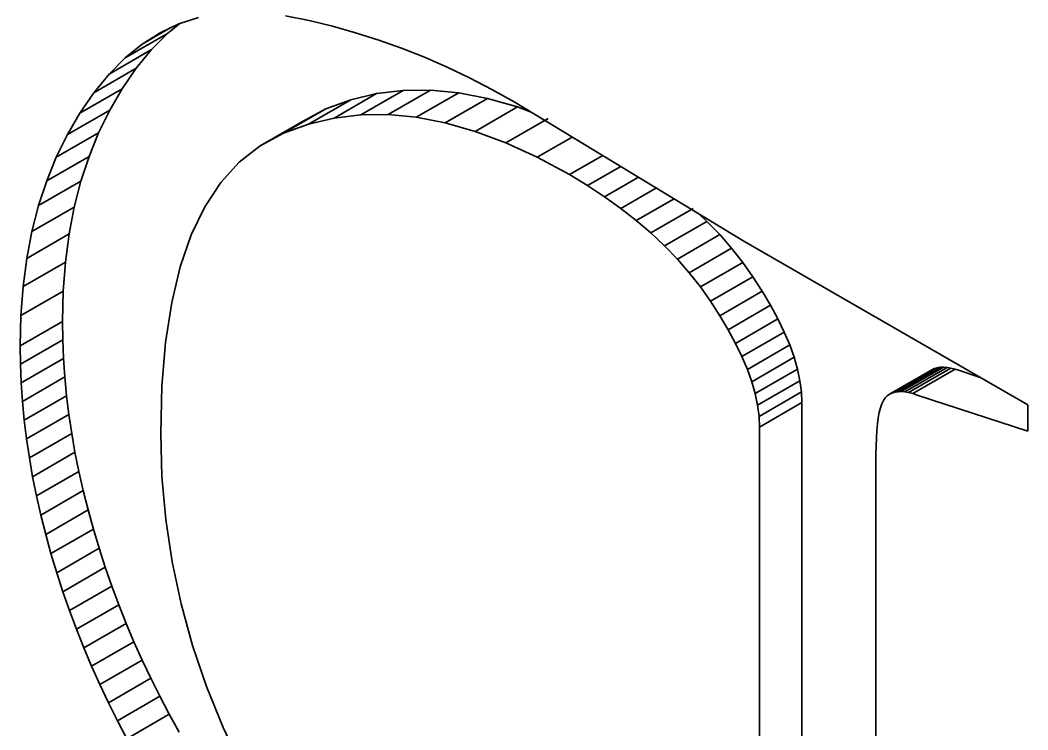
# Model space of a CAD drawing. Header units: millimetres. Extents: x -148 to 148, y -105 to 105.
# Drawn here: x 32.395 to 34.078, y -6.25 to -5.065 of the extents above; entities that cross this region are included whole.
import ezdxf

# ---------------------------------------------------------------- set-up
doc = ezdxf.new("R2010")
doc.units = ezdxf.units.MM
doc.layers.add('粗实线层', color=7, linetype='Continuous', lineweight=35)

msp = doc.modelspace()

# ---------------------------------------------------------------- linework, layer by layer
at = {"layer": '粗实线层', "color": 7, "lineweight": 35, "ltscale": 0.000861913}
msp.add_line((32.6601, -5.0711), (32.6928, -5.0603), dxfattribs=at)
at = {"layer": '粗实线层', "color": 7, "lineweight": 35, "ltscale": 0.001001}
msp.add_line((32.8385, -5.0574), (32.8777, -5.0655), dxfattribs=at)
at = {"layer": '粗实线层', "color": 7, "lineweight": 35, "ltscale": 0.001003}
msp.add_line((32.8777, -5.0655), (32.9167, -5.075), dxfattribs=at)
at = {"layer": '粗实线层', "color": 7, "lineweight": 35, "ltscale": 0.001356}
msp.add_line((32.599, -5.1049), (32.646, -5.0778), dxfattribs=at)
at = {"layer": '粗实线层', "color": 7, "lineweight": 35, "ltscale": 0.000865775}
msp.add_line((32.6288, -5.086), (32.6601, -5.0711), dxfattribs=at)
at = {"layer": '粗实线层', "color": 7, "lineweight": 35, "ltscale": 0.000657373}
msp.add_line((32.6414, -5.0871), (32.6618, -5.0705), dxfattribs=at)
at = {"layer": '粗实线层', "color": 7, "lineweight": 35, "ltscale": 0.001006}
msp.add_line((32.9167, -5.075), (32.9554, -5.0859), dxfattribs=at)
at = {"layer": '粗实线层', "color": 7, "lineweight": 35, "ltscale": 0.002041}
for p, q in [((32.5707, -5.1279), (32.6414, -5.0871)), ((32.5439, -5.155), (32.6146, -5.1141)), ((32.5185, -5.1861), (32.5892, -5.1452)), ((32.4951, -5.2201), (32.5658, -5.1793)), ((32.964, -5.223), (33.0347, -5.1821)), ((33.0098, -5.2225), (33.0805, -5.1817)), ((32.8766, -5.2386), (32.9473, -5.1978)), ((32.9196, -5.2283), (32.9903, -5.1875)), ((33.0568, -5.2269), (33.1276, -5.1861)), ((33.1053, -5.2363), (33.176, -5.1955)), ((32.4741, -5.256), (32.5448, -5.2151)), ((32.8349, -5.2538), (32.9056, -5.213)), ((33.1551, -5.2506), (33.2258, -5.2098)), ((32.7959, -5.2747), (32.8667, -5.2339)), ((33.2062, -5.2698), (33.2769, -5.229)), ((32.4556, -5.2937), (32.5263, -5.2528)), ((32.426, -5.3746), (32.4967, -5.3338)), ((32.4149, -5.4178), (32.4856, -5.377)), ((33.4485, -5.4202), (33.5192, -5.3794)), ((33.4714, -5.4417), (33.5421, -5.4009)), ((32.4063, -5.4628), (32.477, -5.422)), ((33.4928, -5.4639), (33.5635, -5.4231)), ((33.5128, -5.4867), (33.5835, -5.4459)), ((32.4001, -5.5097), (32.4709, -5.4689)), ((33.5313, -5.5102), (33.602, -5.4694)), ((33.5484, -5.5344), (33.6191, -5.4935)), ((32.3964, -5.5584), (32.4672, -5.5176)), ((33.5639, -5.5585), (33.6346, -5.5177)), ((33.5778, -5.5819), (33.6485, -5.5411)), ((32.3952, -5.6089), (32.4659, -5.5681)), ((33.6007, -5.6268), (33.6714, -5.5859)), ((33.6097, -5.6481), (33.6804, -5.6073)), ((33.6171, -5.6688), (33.6878, -5.6279)), ((33.6228, -5.6887), (33.6935, -5.6479)), ((33.847, -5.6897), (33.9177, -5.6489)), ((33.8512, -5.6877), (33.9219, -5.6468)), ((33.8559, -5.6862), (33.9266, -5.6454)), ((33.861, -5.6854), (33.9317, -5.6446)), ((33.8665, -5.6852), (33.9372, -5.6444)), ((33.8725, -5.6857), (33.9433, -5.6449)), ((33.879, -5.6869), (33.9497, -5.646)), ((33.8859, -5.6886), (33.9566, -5.6478)), ((32.3991, -5.7016), (32.4698, -5.6608)), ((33.6269, -5.708), (33.6976, -5.6672)), ((33.6294, -5.7266), (33.7001, -5.6857)), ((32.402, -5.7329), (32.4728, -5.6921)), ((33.6302, -5.7444), (33.7009, -5.7036)), ((32.4059, -5.7643), (32.4766, -5.7234)), ((32.4106, -5.7958), (32.4813, -5.755)), ((32.4161, -5.8275), (32.4868, -5.7867)), ((32.4225, -5.8594), (32.4932, -5.8186)), ((32.4298, -5.8915), (32.5005, -5.8507)), ((32.4379, -5.9237), (32.5086, -5.8829)), ((32.4467, -5.9559), (32.5175, -5.9151)), ((32.4563, -5.9878), (32.527, -5.947)), ((32.4666, -6.0195), (32.5373, -5.9787)), ((32.4775, -6.051), (32.5482, -6.0102)), ((32.4891, -6.0823), (32.5598, -6.0414)), ((32.5015, -6.1133), (32.5722, -6.0725)), ((32.5145, -6.1441), (32.5852, -6.1033)), ((32.5281, -6.1746), (32.5988, -6.1338)), ((32.5425, -6.205), (32.6132, -6.1641)), ((32.5576, -6.235), (32.6283, -6.1942)), ((32.5734, -6.265), (32.6441, -6.2242))]:
    msp.add_line(p, q, dxfattribs=at)
at = {"layer": '粗实线层', "color": 7, "lineweight": 35, "ltscale": 0.000882696}
msp.add_line((32.599, -5.1049), (32.6288, -5.086), dxfattribs=at)
at = {"layer": '粗实线层', "color": 7, "lineweight": 35, "ltscale": 0.000952727}
for p, q in [((32.6146, -5.1141), (32.6414, -5.0871)), ((32.5439, -5.155), (32.5707, -5.1279))]:
    msp.add_line(p, q, dxfattribs=at)
at = {"layer": '粗实线层', "color": 7, "lineweight": 35, "ltscale": 0.00101}
msp.add_line((32.9554, -5.0859), (32.994, -5.0981), dxfattribs=at)
at = {"layer": '粗实线层', "color": 7, "lineweight": 35, "ltscale": 0.001016}
msp.add_line((32.994, -5.0981), (33.0322, -5.1118), dxfattribs=at)
at = {"layer": '粗实线层', "color": 7, "lineweight": 35, "ltscale": 0.000912007}
msp.add_line((32.5707, -5.1279), (32.599, -5.1049), dxfattribs=at)
at = {"layer": '粗实线层', "color": 7, "lineweight": 35, "ltscale": 0.001004}
for p, q in [((32.5892, -5.1452), (32.6146, -5.1141)), ((32.5185, -5.1861), (32.5439, -5.155))]:
    msp.add_line(p, q, dxfattribs=at)
at = {"layer": '粗实线层', "color": 7, "lineweight": 35, "ltscale": 0.001023}
msp.add_line((33.0322, -5.1118), (33.0703, -5.1269), dxfattribs=at)
at = {"layer": '粗实线层', "color": 7, "lineweight": 35, "ltscale": 0.001031}
msp.add_line((33.0703, -5.1269), (33.1081, -5.1434), dxfattribs=at)
at = {"layer": '粗实线层', "color": 7, "lineweight": 35, "ltscale": 0.001033}
for p, q in [((32.5658, -5.1793), (32.5892, -5.1452)), ((32.4951, -5.2201), (32.5185, -5.1861))]:
    msp.add_line(p, q, dxfattribs=at)
at = {"layer": '粗实线层', "color": 7, "lineweight": 35, "ltscale": 0.00104}
msp.add_line((33.1081, -5.1434), (33.1457, -5.1612), dxfattribs=at)
at = {"layer": '粗实线层', "color": 7, "lineweight": 35, "ltscale": 0.00105}
for p, q in [((33.1457, -5.1612), (33.183, -5.1805)), ((32.5263, -5.2528), (32.5448, -5.2151)), ((32.4556, -5.2937), (32.4741, -5.256))]:
    msp.add_line(p, q, dxfattribs=at)
at = {"layer": '粗实线层', "color": 7, "lineweight": 35, "ltscale": 0.001038}
msp.add_line((32.5448, -5.2151), (32.5658, -5.1793), dxfattribs=at)
at = {"layer": '粗实线层', "color": 7, "lineweight": 35, "ltscale": 0.001117}
for p, q in [((33.0347, -5.1821), (32.9903, -5.1875)), ((32.964, -5.223), (32.9196, -5.2283))]:
    msp.add_line(p, q, dxfattribs=at)
at = {"layer": '粗实线层', "color": 7, "lineweight": 35, "ltscale": 0.001144}
for p, q in [((33.0805, -5.1817), (33.0347, -5.1821)), ((33.0098, -5.2225), (32.964, -5.223)), ((32.7611, -5.3021), (32.7303, -5.336))]:
    msp.add_line(p, q, dxfattribs=at)
at = {"layer": '粗实线层', "color": 7, "lineweight": 35, "ltscale": 0.001182}
for p, q in [((33.1276, -5.1861), (33.0805, -5.1817)), ((33.0568, -5.2269), (33.0098, -5.2225)), ((32.4709, -5.4689), (32.477, -5.422)), ((32.4001, -5.5097), (32.4063, -5.4628))]:
    msp.add_line(p, q, dxfattribs=at)
at = {"layer": '粗实线层', "color": 7, "lineweight": 35, "ltscale": 0.001061}
msp.add_line((33.183, -5.1805), (33.2201, -5.2011), dxfattribs=at)
at = {"layer": '粗实线层', "color": 7, "lineweight": 35, "ltscale": 0.001109}
for p, q in [((32.9473, -5.1978), (32.9056, -5.213)), ((32.8766, -5.2386), (32.8349, -5.2538))]:
    msp.add_line(p, q, dxfattribs=at)
at = {"layer": '粗实线层', "color": 7, "lineweight": 35, "ltscale": 0.001106}
for p, q in [((32.9903, -5.1875), (32.9473, -5.1978)), ((32.9056, -5.213), (32.8667, -5.2339)), ((32.9196, -5.2283), (32.8766, -5.2386))]:
    msp.add_line(p, q, dxfattribs=at)
at = {"layer": '粗实线层', "color": 7, "lineweight": 35, "ltscale": 0.001233}
msp.add_line((33.176, -5.1955), (33.1276, -5.1861), dxfattribs=at)
at = {"layer": '粗实线层', "color": 7, "lineweight": 35, "ltscale": 0.001295}
for p, q in [((33.2258, -5.2098), (33.176, -5.1955)), ((33.1551, -5.2506), (33.1053, -5.2363))]:
    msp.add_line(p, q, dxfattribs=at)
at = {"layer": '粗实线层', "color": 7, "lineweight": 35, "ltscale": 0.011225}
msp.add_line((33.2201, -5.2011), (33.6041, -5.4338), dxfattribs=at)
at = {"layer": '粗实线层', "color": 7, "lineweight": 35, "ltscale": 0.000603949}
msp.add_line((33.2484, -5.2183), (33.2258, -5.2098), dxfattribs=at)
at = {"layer": '粗实线层', "color": 7, "lineweight": 35, "ltscale": 0.001039}
msp.add_line((32.4741, -5.256), (32.4951, -5.2201), dxfattribs=at)
at = {"layer": '粗实线层', "color": 7, "lineweight": 35, "ltscale": 0.001234}
msp.add_line((33.1053, -5.2363), (33.0568, -5.2269), dxfattribs=at)
at = {"layer": '粗实线层', "color": 7, "lineweight": 35, "ltscale": 0.001366}
msp.add_line((33.2062, -5.2698), (33.1551, -5.2506), dxfattribs=at)
at = {"layer": '粗实线层', "color": 7, "lineweight": 35, "ltscale": 0.001066}
msp.add_line((32.5103, -5.2924), (32.5263, -5.2528), dxfattribs=at)
at = {"layer": '粗实线层', "color": 7, "lineweight": 35, "ltscale": 0.001105}
msp.add_line((32.8349, -5.2538), (32.7959, -5.2747), dxfattribs=at)
at = {"layer": '粗实线层', "color": 7, "lineweight": 35, "ltscale": 0.001693}
msp.add_line((33.2587, -5.2939), (33.3173, -5.26), dxfattribs=at)
at = {"layer": '粗实线层', "color": 7, "lineweight": 35, "ltscale": 0.001108}
msp.add_line((32.7959, -5.2747), (32.7611, -5.3021), dxfattribs=at)
at = {"layer": '粗实线层', "color": 7, "lineweight": 35, "ltscale": 0.001444}
msp.add_line((33.2587, -5.2939), (33.2062, -5.2698), dxfattribs=at)
at = {"layer": '粗实线层', "color": 7, "lineweight": 35, "ltscale": 0.002042}
for p, q in [((32.4396, -5.3332), (32.5103, -5.2924)), ((33.5901, -5.6047), (33.6608, -5.5639)), ((32.3956, -5.6397), (32.4664, -5.5989)), ((32.3969, -5.6706), (32.4676, -5.6297))]:
    msp.add_line(p, q, dxfattribs=at)
at = {"layer": '粗实线层', "color": 7, "lineweight": 35, "ltscale": 0.001067}
msp.add_line((32.4396, -5.3332), (32.4556, -5.2937), dxfattribs=at)
at = {"layer": '粗实线层', "color": 7, "lineweight": 35, "ltscale": 0.001089}
msp.add_line((32.4967, -5.3338), (32.5103, -5.2924), dxfattribs=at)
at = {"layer": '粗实线层', "color": 7, "lineweight": 35, "ltscale": 0.001529}
msp.add_line((33.3125, -5.3229), (33.2587, -5.2939), dxfattribs=at)
at = {"layer": '粗实线层', "color": 7, "lineweight": 35, "ltscale": 0.001605}
msp.add_line((33.3125, -5.3229), (33.3681, -5.2908), dxfattribs=at)
at = {"layer": '粗实线层', "color": 7, "lineweight": 35, "ltscale": 0.001602}
msp.add_line((33.3426, -5.341), (33.3982, -5.309), dxfattribs=at)
at = {"layer": '粗实线层', "color": 7, "lineweight": 35, "ltscale": 0.001088}
msp.add_line((32.426, -5.3746), (32.4396, -5.3332), dxfattribs=at)
at = {"layer": '粗实线层', "color": 7, "lineweight": 35, "ltscale": 0.001115}
for p, q in [((32.4856, -5.377), (32.4967, -5.3338)), ((32.4149, -5.4178), (32.426, -5.3746))]:
    msp.add_line(p, q, dxfattribs=at)
at = {"layer": '粗实线层', "color": 7, "lineweight": 35, "ltscale": 0.00087822}
msp.add_line((33.3426, -5.341), (33.3125, -5.3229), dxfattribs=at)
at = {"layer": '粗实线层', "color": 7, "lineweight": 35, "ltscale": 0.001638}
msp.add_line((33.3713, -5.3598), (33.428, -5.3271), dxfattribs=at)
at = {"layer": '粗实线层', "color": 7, "lineweight": 35, "ltscale": 0.00121}
msp.add_line((32.7303, -5.336), (32.7037, -5.3764), dxfattribs=at)
at = {"layer": '粗实线层', "color": 7, "lineweight": 35, "ltscale": 0.000856478}
msp.add_line((33.3713, -5.3598), (33.3426, -5.341), dxfattribs=at)
at = {"layer": '粗实线层', "color": 7, "lineweight": 35, "ltscale": 0.001711}
msp.add_line((33.3985, -5.3793), (33.4577, -5.3451), dxfattribs=at)
at = {"layer": '粗实线层', "color": 7, "lineweight": 35, "ltscale": 0.00083608}
msp.add_line((33.3985, -5.3793), (33.3713, -5.3598), dxfattribs=at)
at = {"layer": '粗实线层', "color": 7, "lineweight": 35, "ltscale": 0.001821}
for p, q in [((33.4242, -5.3994), (33.4873, -5.363)), ((32.6832, -6.1091), (32.7067, -6.1781))]:
    msp.add_line(p, q, dxfattribs=at)
at = {"layer": '粗实线层', "color": 7, "lineweight": 35, "ltscale": 0.001147}
msp.add_line((32.477, -5.422), (32.4856, -5.377), dxfattribs=at)
at = {"layer": '粗实线层', "color": 7, "lineweight": 35, "ltscale": 0.001301}
msp.add_line((32.7037, -5.3764), (32.6811, -5.4233), dxfattribs=at)
at = {"layer": '粗实线层', "color": 7, "lineweight": 35, "ltscale": 0.000817427}
msp.add_line((33.4242, -5.3994), (33.3985, -5.3793), dxfattribs=at)
at = {"layer": '粗实线层', "color": 7, "lineweight": 35, "ltscale": 0.000799761}
msp.add_line((33.4485, -5.4202), (33.4242, -5.3994), dxfattribs=at)
at = {"layer": '粗实线层', "color": 7, "lineweight": 35, "ltscale": 0.000482253}
msp.add_line((33.5421, -5.4009), (33.528, -5.3877), dxfattribs=at)
at = {"layer": '粗实线层', "color": 7, "lineweight": 35, "ltscale": 0.000770212}
msp.add_line((33.5635, -5.4231), (33.5421, -5.4009), dxfattribs=at)
at = {"layer": '粗实线层', "color": 7, "lineweight": 35, "ltscale": 0.001146}
msp.add_line((32.4063, -5.4628), (32.4149, -5.4178), dxfattribs=at)
at = {"layer": '粗实线层', "color": 7, "lineweight": 35, "ltscale": 0.001413}
msp.add_line((32.6811, -5.4233), (32.6627, -5.4767), dxfattribs=at)
at = {"layer": '粗实线层', "color": 7, "lineweight": 35, "ltscale": 0.00078424}
msp.add_line((33.4714, -5.4417), (33.4485, -5.4202), dxfattribs=at)
at = {"layer": '粗实线层', "color": 7, "lineweight": 35, "ltscale": 0.0007583}
msp.add_line((33.5835, -5.4459), (33.5635, -5.4231), dxfattribs=at)
at = {"layer": '粗实线层', "color": 7, "lineweight": 35, "ltscale": 0.013685}
msp.add_line((33.6041, -5.4338), (34.0782, -5.7075), dxfattribs=at)
at = {"layer": '粗实线层', "color": 7, "lineweight": 35, "ltscale": 0.000770486}
msp.add_line((33.4928, -5.4639), (33.4714, -5.4417), dxfattribs=at)
at = {"layer": '粗实线层', "color": 7, "lineweight": 35, "ltscale": 0.00074775}
msp.add_line((33.602, -5.4694), (33.5835, -5.4459), dxfattribs=at)
at = {"layer": '粗实线层', "color": 7, "lineweight": 35, "ltscale": 0.001221}
for p, q in [((32.4672, -5.5176), (32.4709, -5.4689)), ((32.3964, -5.5584), (32.4001, -5.5097))]:
    msp.add_line(p, q, dxfattribs=at)
at = {"layer": '粗实线层', "color": 7, "lineweight": 35, "ltscale": 0.000758013}
msp.add_line((33.5128, -5.4867), (33.4928, -5.4639), dxfattribs=at)
at = {"layer": '粗实线层', "color": 7, "lineweight": 35, "ltscale": 0.000739817}
msp.add_line((33.6191, -5.4935), (33.602, -5.4694), dxfattribs=at)
at = {"layer": '粗实线层', "color": 7, "lineweight": 35, "ltscale": 0.00154}
msp.add_line((32.6627, -5.4767), (32.6483, -5.5367), dxfattribs=at)
at = {"layer": '粗实线层', "color": 7, "lineweight": 35, "ltscale": 0.00074805}
msp.add_line((33.5313, -5.5102), (33.5128, -5.4867), dxfattribs=at)
at = {"layer": '粗实线层', "color": 7, "lineweight": 35, "ltscale": 0.000717635}
msp.add_line((33.6346, -5.5177), (33.6191, -5.4935), dxfattribs=at)
at = {"layer": '粗实线层', "color": 7, "lineweight": 35, "ltscale": 0.001264}
for p, q in [((32.4659, -5.5681), (32.4672, -5.5176)), ((32.3952, -5.6089), (32.3964, -5.5584))]:
    msp.add_line(p, q, dxfattribs=at)
at = {"layer": '粗实线层', "color": 7, "lineweight": 35, "ltscale": 0.000739505}
msp.add_line((33.5484, -5.5344), (33.5313, -5.5102), dxfattribs=at)
at = {"layer": '粗实线层', "color": 7, "lineweight": 35, "ltscale": 0.000681571}
msp.add_line((33.6485, -5.5411), (33.6346, -5.5177), dxfattribs=at)
at = {"layer": '粗实线层', "color": 7, "lineweight": 35, "ltscale": 0.001679}
msp.add_line((32.6483, -5.5367), (32.6381, -5.603), dxfattribs=at)
at = {"layer": '粗实线层', "color": 7, "lineweight": 35, "ltscale": 0.000717955}
msp.add_line((33.5639, -5.5585), (33.5484, -5.5344), dxfattribs=at)
at = {"layer": '粗实线层', "color": 7, "lineweight": 35, "ltscale": 0.000646375}
msp.add_line((33.6608, -5.5639), (33.6485, -5.5411), dxfattribs=at)
at = {"layer": '粗实线层', "color": 7, "lineweight": 35, "ltscale": 0.000768354}
msp.add_line((32.4664, -5.5989), (32.4659, -5.5681), dxfattribs=at)
at = {"layer": '粗实线层', "color": 7, "lineweight": 35, "ltscale": 0.000681243}
msp.add_line((33.5778, -5.5819), (33.5639, -5.5585), dxfattribs=at)
at = {"layer": '粗实线层', "color": 7, "lineweight": 35, "ltscale": 0.000611833}
msp.add_line((33.6714, -5.5859), (33.6608, -5.5639), dxfattribs=at)
at = {"layer": '粗实线层', "color": 7, "lineweight": 35, "ltscale": 0.00064653}
msp.add_line((33.5901, -5.6047), (33.5778, -5.5819), dxfattribs=at)
at = {"layer": '粗实线层', "color": 7, "lineweight": 35, "ltscale": 0.000579545}
msp.add_line((33.6804, -5.6073), (33.6714, -5.5859), dxfattribs=at)
at = {"layer": '粗实线层', "color": 7, "lineweight": 35, "ltscale": 0.000773141}
for p, q in [((32.4676, -5.6297), (32.4664, -5.5989)), ((32.3969, -5.6706), (32.3956, -5.6397))]:
    msp.add_line(p, q, dxfattribs=at)
at = {"layer": '粗实线层', "color": 7, "lineweight": 35, "ltscale": 0.001829}
msp.add_line((32.6381, -5.603), (32.6319, -5.676), dxfattribs=at)
at = {"layer": '粗实线层', "color": 7, "lineweight": 35, "ltscale": 0.00076873}
msp.add_line((32.3956, -5.6397), (32.3952, -5.6089), dxfattribs=at)
at = {"layer": '粗实线层', "color": 7, "lineweight": 35, "ltscale": 0.000611998}
msp.add_line((33.6007, -5.6268), (33.5901, -5.6047), dxfattribs=at)
at = {"layer": '粗实线层', "color": 7, "lineweight": 35, "ltscale": 0.000548261}
msp.add_line((33.6878, -5.6279), (33.6804, -5.6073), dxfattribs=at)
at = {"layer": '粗实线层', "color": 7, "lineweight": 35, "ltscale": 0.00077848}
msp.add_line((32.4698, -5.6608), (32.4676, -5.6297), dxfattribs=at)
at = {"layer": '粗实线层', "color": 7, "lineweight": 35, "ltscale": 0.000579046}
msp.add_line((33.6097, -5.6481), (33.6007, -5.6268), dxfattribs=at)
at = {"layer": '粗实线层', "color": 7, "lineweight": 35, "ltscale": 0.000519064}
for p, q in [((33.6935, -5.6479), (33.6878, -5.6279)), ((33.6228, -5.6887), (33.6171, -5.6688))]:
    msp.add_line(p, q, dxfattribs=at)
at = {"layer": '粗实线层', "color": 7, "lineweight": 35, "ltscale": 0.000548389}
msp.add_line((33.6171, -5.6688), (33.6097, -5.6481), dxfattribs=at)
at = {"layer": '粗实线层', "color": 7, "lineweight": 35, "ltscale": 0.00049215}
msp.add_line((33.6976, -5.6672), (33.6935, -5.6479), dxfattribs=at)
at = {"layer": '粗实线层', "color": 7, "lineweight": 35, "ltscale": 0.000117543}
msp.add_line((33.9219, -5.6468), (33.9177, -5.6489), dxfattribs=at)
at = {"layer": '粗实线层', "color": 7, "lineweight": 35, "ltscale": 0.000121862}
for p, q in [((33.9266, -5.6454), (33.9219, -5.6468)), ((33.8559, -5.6862), (33.8512, -5.6877))]:
    msp.add_line(p, q, dxfattribs=at)
at = {"layer": '粗实线层', "color": 7, "lineweight": 35, "ltscale": 0.000129323}
msp.add_line((33.9317, -5.6446), (33.9266, -5.6454), dxfattribs=at)
at = {"layer": '粗实线层', "color": 7, "lineweight": 35, "ltscale": 0.000138907}
for p, q in [((33.9372, -5.6444), (33.9317, -5.6446)), ((33.8665, -5.6852), (33.861, -5.6854))]:
    msp.add_line(p, q, dxfattribs=at)
at = {"layer": '粗实线层', "color": 7, "lineweight": 35, "ltscale": 0.000150764}
msp.add_line((33.9433, -5.6449), (33.9372, -5.6444), dxfattribs=at)
at = {"layer": '粗实线层', "color": 7, "lineweight": 35, "ltscale": 0.000164254}
msp.add_line((33.9497, -5.646), (33.9433, -5.6449), dxfattribs=at)
at = {"layer": '粗实线层', "color": 7, "lineweight": 35, "ltscale": 0.000178012}
msp.add_line((33.9566, -5.6478), (33.9497, -5.646), dxfattribs=at)
at = {"layer": '粗实线层', "color": 7, "lineweight": 35, "ltscale": 0.000193858}
msp.add_line((33.964, -5.6502), (33.9566, -5.6478), dxfattribs=at)
at = {"layer": '粗实线层', "color": 7, "lineweight": 35, "ltscale": 0.000905961}
msp.add_line((33.9984, -5.6615), (33.964, -5.6502), dxfattribs=at)
at = {"layer": '粗实线层', "color": 7, "lineweight": 35, "ltscale": 0.000778506}
msp.add_line((32.3991, -5.7016), (32.3969, -5.6706), dxfattribs=at)
at = {"layer": '粗实线层', "color": 7, "lineweight": 35, "ltscale": 0.00078444}
msp.add_line((32.4728, -5.6921), (32.4698, -5.6608), dxfattribs=at)
at = {"layer": '粗实线层', "color": 7, "lineweight": 35, "ltscale": 0.000468294}
msp.add_line((33.7001, -5.6857), (33.6976, -5.6672), dxfattribs=at)
at = {"layer": '粗实线层', "color": 7, "lineweight": 35, "ltscale": 0.001986}
msp.add_line((32.6319, -5.676), (32.6299, -5.7554), dxfattribs=at)
at = {"layer": '粗实线层', "color": 7, "lineweight": 35, "ltscale": 0.000447158}
for p, q in [((33.7009, -5.7036), (33.7001, -5.6857)), ((33.6302, -5.7444), (33.6294, -5.7266))]:
    msp.add_line(p, q, dxfattribs=at)
at = {"layer": '粗实线层', "color": 7, "lineweight": 35, "ltscale": 0.000117374}
msp.add_line((33.8512, -5.6877), (33.847, -5.6897), dxfattribs=at)
at = {"layer": '粗实线层', "color": 7, "lineweight": 35, "ltscale": 0.000129382}
msp.add_line((33.861, -5.6854), (33.8559, -5.6862), dxfattribs=at)
at = {"layer": '粗实线层', "color": 7, "lineweight": 35, "ltscale": 0.000150794}
msp.add_line((33.8725, -5.6857), (33.8665, -5.6852), dxfattribs=at)
at = {"layer": '粗实线层', "color": 7, "lineweight": 35, "ltscale": 0.000163812}
msp.add_line((33.879, -5.6869), (33.8725, -5.6857), dxfattribs=at)
at = {"layer": '粗实线层', "color": 7, "lineweight": 35, "ltscale": 0.000178381}
msp.add_line((33.8859, -5.6886), (33.879, -5.6869), dxfattribs=at)
at = {"layer": '粗实线层', "color": 7, "lineweight": 35, "ltscale": 0.00078406}
msp.add_line((32.402, -5.7329), (32.3991, -5.7016), dxfattribs=at)
at = {"layer": '粗实线层', "color": 7, "lineweight": 35, "ltscale": 0.000790503}
msp.add_line((32.4766, -5.7234), (32.4728, -5.6921), dxfattribs=at)
at = {"layer": '粗实线层', "color": 7, "lineweight": 35, "ltscale": 0.000492523}
msp.add_line((33.6269, -5.708), (33.6228, -5.6887), dxfattribs=at)
at = {"layer": '粗实线层', "color": 7, "lineweight": 35, "ltscale": 0.030107}
for p, q in [((33.7009, -6.9079), (33.7009, -5.7036)), ((33.6302, -6.9487), (33.6302, -5.7444))]:
    msp.add_line(p, q, dxfattribs=at)
at = {"layer": '粗实线层', "color": 7, "lineweight": 35, "ltscale": 0.000151001}
msp.add_line((33.837, -5.7001), (33.8344, -5.7056), dxfattribs=at)
at = {"layer": '粗实线层', "color": 7, "lineweight": 35, "ltscale": 0.000129511}
msp.add_line((33.8399, -5.6958), (33.837, -5.7001), dxfattribs=at)
at = {"layer": '粗实线层', "color": 7, "lineweight": 35, "ltscale": 0.000118151}
msp.add_line((33.8432, -5.6925), (33.8399, -5.6958), dxfattribs=at)
at = {"layer": '粗实线层', "color": 7, "lineweight": 35, "ltscale": 0.000116055}
msp.add_line((33.847, -5.6897), (33.8432, -5.6925), dxfattribs=at)
at = {"layer": '粗实线层', "color": 7, "lineweight": 35, "ltscale": 0.000193495}
msp.add_line((33.8933, -5.691), (33.8859, -5.6886), dxfattribs=at)
at = {"layer": '粗实线层', "color": 7, "lineweight": 35, "ltscale": 0.004861}
msp.add_line((34.0782, -5.7513), (33.8933, -5.691), dxfattribs=at)
at = {"layer": '粗实线层', "color": 7, "lineweight": 35, "ltscale": 0.000467915}
msp.add_line((33.6294, -5.7266), (33.6269, -5.708), dxfattribs=at)
at = {"layer": '粗实线层', "color": 7, "lineweight": 35, "ltscale": 0.000227141}
msp.add_line((33.8301, -5.7199), (33.8284, -5.7289), dxfattribs=at)
at = {"layer": '粗实线层', "color": 7, "lineweight": 35, "ltscale": 0.000200496}
msp.add_line((33.8321, -5.7122), (33.8301, -5.7199), dxfattribs=at)
at = {"layer": '粗实线层', "color": 7, "lineweight": 35, "ltscale": 0.000175058}
msp.add_line((33.8344, -5.7056), (33.8321, -5.7122), dxfattribs=at)
at = {"layer": '粗实线层', "color": 7, "lineweight": 35, "ltscale": 0.001095}
msp.add_line((34.0782, -5.7075), (34.0782, -5.7513), dxfattribs=at)
at = {"layer": '粗实线层', "color": 7, "lineweight": 35, "ltscale": 0.000790882}
msp.add_line((32.4059, -5.7643), (32.402, -5.7329), dxfattribs=at)
at = {"layer": '粗实线层', "color": 7, "lineweight": 35, "ltscale": 0.000797581}
for p, q in [((32.4813, -5.755), (32.4766, -5.7234)), ((32.4106, -5.7958), (32.4059, -5.7643))]:
    msp.add_line(p, q, dxfattribs=at)
at = {"layer": '粗实线层', "color": 7, "lineweight": 35, "ltscale": 0.000254908}
msp.add_line((33.8284, -5.7289), (33.827, -5.739), dxfattribs=at)
at = {"layer": '粗实线层', "color": 7, "lineweight": 35, "ltscale": 0.000805139}
for p, q in [((32.4868, -5.7867), (32.4813, -5.755)), ((32.4161, -5.8275), (32.4106, -5.7958))]:
    msp.add_line(p, q, dxfattribs=at)
at = {"layer": '粗实线层', "color": 7, "lineweight": 35, "ltscale": 0.0018}
msp.add_line((32.6299, -5.7554), (32.632, -5.8273), dxfattribs=at)
at = {"layer": '粗实线层', "color": 7, "lineweight": 35, "ltscale": 0.000311102}
msp.add_line((33.8259, -5.7502), (33.8252, -5.7626), dxfattribs=at)
at = {"layer": '粗实线层', "color": 7, "lineweight": 35, "ltscale": 0.000282445}
msp.add_line((33.827, -5.739), (33.8259, -5.7502), dxfattribs=at)
at = {"layer": '粗实线层', "color": 7, "lineweight": 35, "ltscale": 0.000339701}
msp.add_line((33.8252, -5.7626), (33.8247, -5.7762), dxfattribs=at)
at = {"layer": '粗实线层', "color": 7, "lineweight": 35, "ltscale": 0.000813136}
for p, q in [((32.4932, -5.8186), (32.4868, -5.7867)), ((32.4225, -5.8594), (32.4161, -5.8275))]:
    msp.add_line(p, q, dxfattribs=at)
at = {"layer": '粗实线层', "color": 7, "lineweight": 35, "ltscale": 0.000368901}
msp.add_line((33.8247, -5.7762), (33.8245, -5.791), dxfattribs=at)
at = {"layer": '粗实线层', "color": 7, "lineweight": 35, "ltscale": 0.03175}
msp.add_line((33.8245, -5.791), (33.8245, -7.0609), dxfattribs=at)
at = {"layer": '粗实线层', "color": 7, "lineweight": 35, "ltscale": 0.00082178}
msp.add_line((32.5005, -5.8507), (32.4932, -5.8186), dxfattribs=at)
at = {"layer": '粗实线层', "color": 7, "lineweight": 35, "ltscale": 0.001791}
msp.add_line((32.632, -5.8273), (32.6384, -5.8987), dxfattribs=at)
at = {"layer": '粗实线层', "color": 7, "lineweight": 35, "ltscale": 0.000830368}
msp.add_line((32.5086, -5.8829), (32.5005, -5.8507), dxfattribs=at)
at = {"layer": '粗实线层', "color": 7, "lineweight": 35, "ltscale": 0.000821323}
msp.add_line((32.4298, -5.8915), (32.4225, -5.8594), dxfattribs=at)
at = {"layer": '粗实线层', "color": 7, "lineweight": 35, "ltscale": 0.00083449}
for p, q in [((32.5175, -5.9151), (32.5086, -5.8829)), ((32.4467, -5.9559), (32.4379, -5.9237))]:
    msp.add_line(p, q, dxfattribs=at)
at = {"layer": '粗实线层', "color": 7, "lineweight": 35, "ltscale": 0.000830461}
msp.add_line((32.4379, -5.9237), (32.4298, -5.8915), dxfattribs=at)
at = {"layer": '粗实线层', "color": 7, "lineweight": 35, "ltscale": 0.001789}
msp.add_line((32.6384, -5.8987), (32.6491, -5.9694), dxfattribs=at)
at = {"layer": '粗实线层', "color": 7, "lineweight": 35, "ltscale": 0.000833472}
msp.add_line((32.527, -5.947), (32.5175, -5.9151), dxfattribs=at)
at = {"layer": '粗实线层', "color": 7, "lineweight": 35, "ltscale": 0.000833838}
msp.add_line((32.4563, -5.9878), (32.4467, -5.9559), dxfattribs=at)
at = {"layer": '粗实线层', "color": 7, "lineweight": 35, "ltscale": 0.000833476}
msp.add_line((32.5373, -5.9787), (32.527, -5.947), dxfattribs=at)
at = {"layer": '粗实线层', "color": 7, "lineweight": 35, "ltscale": 0.001793}
msp.add_line((32.6491, -5.9694), (32.664, -6.0396), dxfattribs=at)
at = {"layer": '粗实线层', "color": 7, "lineweight": 35, "ltscale": 0.000833113}
msp.add_line((32.4666, -6.0195), (32.4563, -5.9878), dxfattribs=at)
at = {"layer": '粗实线层', "color": 7, "lineweight": 35, "ltscale": 0.000833147}
msp.add_line((32.5482, -6.0102), (32.5373, -5.9787), dxfattribs=at)
at = {"layer": '粗实线层', "color": 7, "lineweight": 35, "ltscale": 0.000833508}
msp.add_line((32.4775, -6.051), (32.4666, -6.0195), dxfattribs=at)
at = {"layer": '粗实线层', "color": 7, "lineweight": 35, "ltscale": 0.000833574}
for p, q in [((32.5598, -6.0414), (32.5482, -6.0102)), ((32.4891, -6.0823), (32.4775, -6.051))]:
    msp.add_line(p, q, dxfattribs=at)
at = {"layer": '粗实线层', "color": 7, "lineweight": 35, "ltscale": 0.000834394}
for p, q in [((32.5722, -6.0725), (32.5598, -6.0414)), ((32.5015, -6.1133), (32.4891, -6.0823))]:
    msp.add_line(p, q, dxfattribs=at)
at = {"layer": '粗实线层', "color": 7, "lineweight": 35, "ltscale": 0.001804}
msp.add_line((32.664, -6.0396), (32.6832, -6.1091), dxfattribs=at)
at = {"layer": '粗实线层', "color": 7, "lineweight": 35, "ltscale": 0.000835604}
msp.add_line((32.5852, -6.1033), (32.5722, -6.0725), dxfattribs=at)
at = {"layer": '粗实线层', "color": 7, "lineweight": 35, "ltscale": 0.000836856}
for p, q in [((32.5988, -6.1338), (32.5852, -6.1033)), ((32.5281, -6.1746), (32.5145, -6.1441))]:
    msp.add_line(p, q, dxfattribs=at)
at = {"layer": '粗实线层', "color": 7, "lineweight": 35, "ltscale": 0.000835253}
msp.add_line((32.5145, -6.1441), (32.5015, -6.1133), dxfattribs=at)
at = {"layer": '粗实线层', "color": 7, "lineweight": 35, "ltscale": 0.000838846}
msp.add_line((32.6132, -6.1641), (32.5988, -6.1338), dxfattribs=at)
at = {"layer": '粗实线层', "color": 7, "lineweight": 35, "ltscale": 0.000839191}
msp.add_line((32.5425, -6.205), (32.5281, -6.1746), dxfattribs=at)
at = {"layer": '粗实线层', "color": 7, "lineweight": 35, "ltscale": 0.000841221}
msp.add_line((32.6283, -6.1942), (32.6132, -6.1641), dxfattribs=at)
at = {"layer": '粗实线层', "color": 7, "lineweight": 35, "ltscale": 0.001844}
msp.add_line((32.7067, -6.1781), (32.7344, -6.2464), dxfattribs=at)
at = {"layer": '粗实线层', "color": 7, "lineweight": 35, "ltscale": 0.00084088}
msp.add_line((32.5576, -6.235), (32.5425, -6.205), dxfattribs=at)
at = {"layer": '粗实线层', "color": 7, "lineweight": 35, "ltscale": 0.00084707}
for p, q in [((32.6441, -6.2242), (32.6283, -6.1942)), ((32.5734, -6.265), (32.5576, -6.235))]:
    msp.add_line(p, q, dxfattribs=at)
at = {"layer": '粗实线层', "color": 7, "lineweight": 35, "ltscale": 0.000856931}
msp.add_line((32.6608, -6.2541), (32.6441, -6.2242), dxfattribs=at)
at = {"layer": '粗实线层', "color": 7, "lineweight": 35, "ltscale": 0.001873}
msp.add_line((32.7344, -6.2464), (32.7664, -6.3142), dxfattribs=at)

doc.saveas('drawing.dxf')
